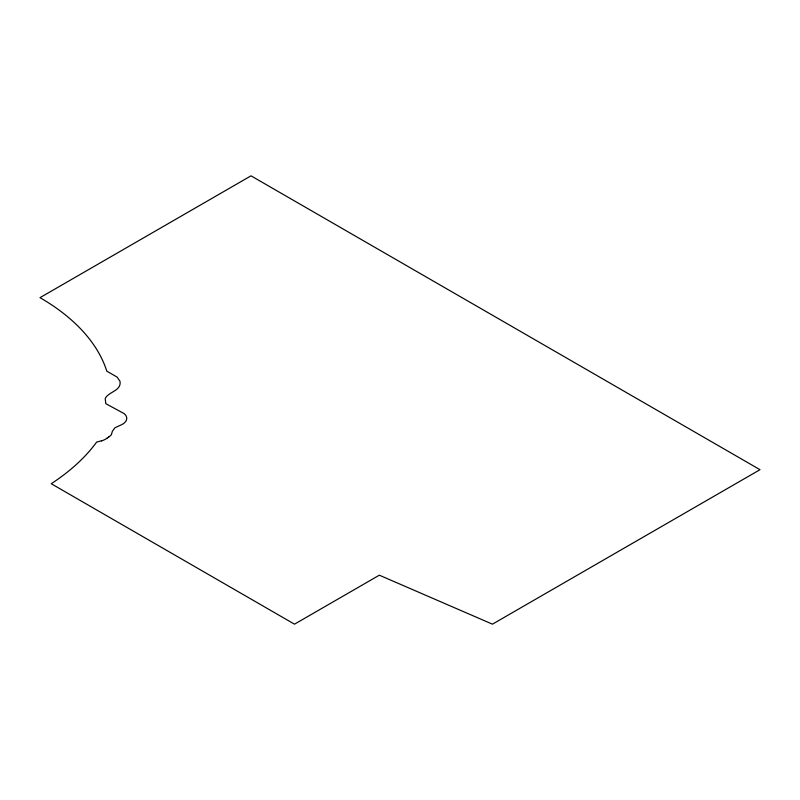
<?xml version="1.0" encoding="UTF-8"?>
<svg xmlns="http://www.w3.org/2000/svg" width="800" height="800" viewBox="0 0 800 800"><rect width="100%" height="100%" fill="white"/><g stroke="black" fill="none" stroke-linecap="round" stroke-linejoin="round"><path stroke-width="1.2" d="M108.8 436.94L106.84 438.29M101.36 440.83L96.64 442.1C84.43 458.8 68.47 472.44 51.24 483.73L294.5 624.17L379.33 575.19L492.44 624.17L760 469.69L251.01 175.83L40 297.66A241.45 139.4 0 0 1 106.79 371.17L117.06 377.05L120.01 381.29C121.6 391.01 108.68 391.47 105.21 398.49L105.79 403.65L124.17 413.63A14.3 8.25 0 0 1 121.41 424.79L114.91 427.81L112.38 431.28L111.4 434.59A8.17 4.71 0 0 1 110.84 435.28L110.54 435.57A26.9 15.53 0 0 1 108.79 436.94M106.93 438.33A20.94 12.09 0 0 1 101.47 440.94"/></g></svg>
